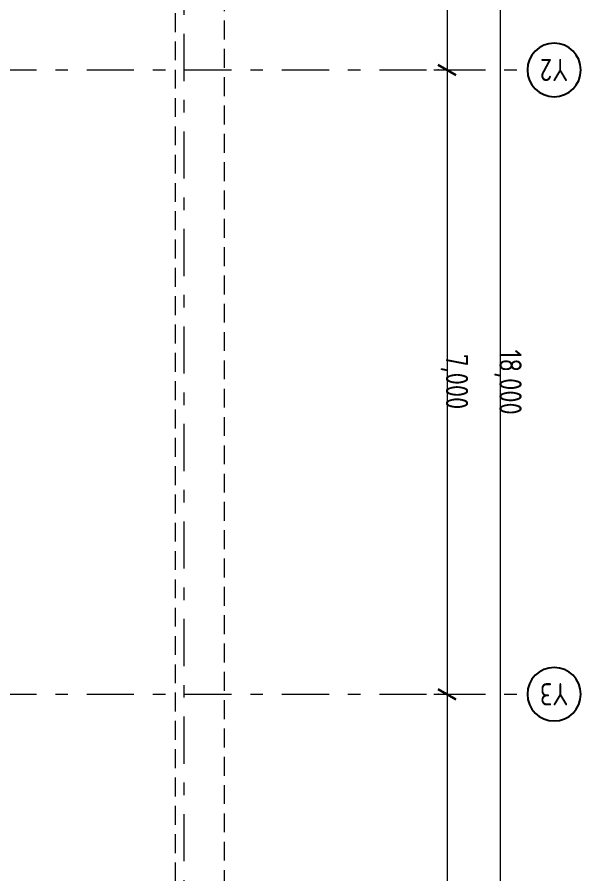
# Model space of a CAD drawing. Header units: millimetres. Extents: x 18162 to 3540582, y 72188 to 247925.
# Drawn here: x 1319098 to 1325420, y 157082 to 166689 of the extents above; entities that cross this region are included whole.
import ezdxf
from ezdxf.enums import TextEntityAlignment as Align

# ---------------------------------------------------------------- set-up
doc = ezdxf.new("R2010")
doc.units = ezdxf.units.MM
doc.header["$MEASUREMENT"] = 0
doc.linetypes.add('Double Dashed', pattern=[1093.611073, 529.166651, -211.666656, 141.111112, -211.666656])
doc.linetypes.add('Hidden Line', pattern=[317.5, 211.666667, -105.833333])
for name, color, linetype in [('Dimensioning - General', 7, 'Continuous'), ('Drawing & Figure', 7, 'Continuous'), ('Structural - Grid', 7, 'Continuous')]:
    doc.layers.add(name, color=color, linetype=linetype)
doc.styles.add('GENERATED_STYLE_3', font='', dxfattribs={"width": 0.8})
doc.styles.get('GENERATED_STYLE_3').set_extended_font_data('ISOCPEUR MON')
doc.dimstyles.new('GENERATED_STYLE__2', dxfattribs={"dimtxt": 250, "dimasz": 152, "dimexe": 0.18, "dimexo": 0.0625, "dimgap": 0, "dimtad": 1, "dimdec": 0, "dimzin": 0, "dimdsep": 46, "dimtxsty": 'GENERATED_STYLE_3', "dimblk": 'ARROWHEAD_2', "dimblk1": 'ARROWHEAD_2', "dimblk2": 'ARROWHEAD_2', "dimcen": 0.09, "dimse1": 1, "dimse2": 1, "dimclrd": 13, "dimclre": 13, "dimclrt": 13, "dimadec": 0, "dimazin": 0, "dimtfac": 1, "dimtdec": 4, "dimtmove": 0, "dimatfit": 3, "dimfxl": 1, "dimtolj": 1, "dimtzin": 0, "dimarcsym": 0})

# ---------------------------------------------------------------- blocks, each defined once
blk = doc.blocks.new('*D740', base_point=(1270095.8, 74950.7))
at = {"layer": 'Dimensioning - General', "color": 13, "linetype": 'Continuous', "lineweight": 13, "transparency": 16777216}
for p, q in [((1323920.2, 171694.2), (1323920.2, 171596.4)), ((1323770.2, 171596.4), (1324070.2, 171596.4)), ((1323920.2, 171596.4), (1323920.2, 166096.4)), ((1323770.2, 166096.4), (1324070.2, 166096.4)), ((1323920.2, 166096.4), (1323920.2, 159096.4))]:
    blk.add_line(p, q, dxfattribs=at)
at = {"layer": 'Dimensioning - General', "color": 12, "linetype": 'Continuous', "lineweight": 35, "transparency": 16777216}
for p, q in [((1324020.2, 171538.7), (1323820.2, 171654.1)), ((1324020.2, 166038.7), (1323820.2, 166154.1))]:
    blk.add_line(p, q, dxfattribs=at)
at = {"layer": 'Dimensioning - General', "color": 13, "lineweight": 13, "transparency": 16777216, "insert": (1323847.7, 169160.8), "char_height": 250, "attachment_point": 7, "rotation": 270, "style": 'GENERATED_STYLE_3'}
blk.add_mtext('\\A1;{\\pql;\\fISOCPEUR MON|b0|i0|c0|p0;\\W0.800000;5,500}', dxfattribs=at)
blk = doc.blocks.new('ARROWHEAD_2')
at = {"color": 0, "linetype": 'Continuous', "lineweight": 0}
for p, q in [((-0.378, -0.655), (0.378, 0.655)), ((0, 0), (-1, 0))]:
    blk.add_line(p, q, dxfattribs=at)
blk = doc.blocks.new('*D741', base_point=(1270095.8, 74950.7))
at = {"layer": 'Dimensioning - General', "color": 12, "linetype": 'Continuous', "lineweight": 35, "transparency": 16777216}
for p, q in [((1324020.2, 166038.7), (1323820.2, 166154.1)), ((1324020.2, 159038.7), (1323820.2, 159154.1))]:
    blk.add_line(p, q, dxfattribs=at)
at = {"layer": 'Dimensioning - General', "color": 13, "linetype": 'Continuous', "lineweight": 13, "transparency": 16777216}
for p, q in [((1323920.2, 166096.4), (1323920.2, 159096.4)), ((1323770.2, 159096.4), (1324070.2, 159096.4)), ((1323920.2, 159096.4), (1323920.2, 153596.4))]:
    blk.add_line(p, q, dxfattribs=at)
at = {"layer": 'Dimensioning - General', "color": 13, "lineweight": 13, "transparency": 16777216, "insert": (1323847.7, 162910.8), "char_height": 250, "attachment_point": 7, "rotation": 270, "style": 'GENERATED_STYLE_3'}
blk.add_mtext('\\A1;{\\pql;\\fISOCPEUR MON|b0|i0|c0|p0;\\W0.800000;7,000}', dxfattribs=at)
blk = doc.blocks.new('*D742', base_point=(1270095.8, 74950.7))
at = {"layer": 'Dimensioning - General', "color": 12, "linetype": 'Continuous', "lineweight": 35, "transparency": 16777216}
for p, q in [((1324020.2, 159038.7), (1323820.2, 159154.1)), ((1323820.2, 153654.1), (1324020.2, 153538.7))]:
    blk.add_line(p, q, dxfattribs=at)
at = {"layer": 'Dimensioning - General', "color": 13, "linetype": 'Continuous', "lineweight": 13, "transparency": 16777216}
for p, q in [((1323920.2, 159096.4), (1323920.2, 153596.4)), ((1323770.2, 153596.4), (1324070.2, 153596.4)), ((1323920.2, 153596.4), (1323920.2, 153498.6))]:
    blk.add_line(p, q, dxfattribs=at)
at = {"layer": 'Dimensioning - General', "color": 13, "lineweight": 13, "transparency": 16777216, "insert": (1323847.7, 156660.8), "char_height": 250, "attachment_point": 7, "rotation": 270, "style": 'GENERATED_STYLE_3'}
blk.add_mtext('\\A1;{\\pql;\\fISOCPEUR MON|b0|i0|c0|p0;\\W0.800000;5,500}', dxfattribs=at)
blk = doc.blocks.new('*D743', base_point=(1270095.8, 74950.7))
at = {"layer": 'Dimensioning - General', "color": 13, "linetype": 'Continuous', "lineweight": 13, "transparency": 16777216}
for p, q in [((1324520.2, 171596.4), (1324520.2, 171694.2)), ((1324670.2, 171596.4), (1324370.2, 171596.4)), ((1324520.2, 153596.4), (1324520.2, 171596.4)), ((1324670.2, 153596.4), (1324370.2, 153596.4)), ((1324520.2, 153498.6), (1324520.2, 153596.4))]:
    blk.add_line(p, q, dxfattribs=at)
at = {"layer": 'Dimensioning - General', "color": 12, "linetype": 'Continuous', "lineweight": 35, "transparency": 16777216}
for p, q in [((1324620.2, 171538.7), (1324420.2, 171654.1)), ((1324420.2, 153654.1), (1324620.2, 153538.7))]:
    blk.add_line(p, q, dxfattribs=at)
at = {"layer": 'Dimensioning - General', "color": 13, "lineweight": 13, "transparency": 16777216, "insert": (1324447.7, 162960.7), "char_height": 250, "attachment_point": 7, "rotation": 270, "style": 'GENERATED_STYLE_3'}
blk.add_mtext('\\A1;{\\pql;\\fISOCPEUR MON|b0|i0|c0|p0;\\W0.800000;18,000}', dxfattribs=at)
blk = doc.blocks.new('Standard grid marker[348]_2', base_point=(1320969.3, 147474.9))
at = {"layer": 'Structural - Grid', "color": 13, "linetype": 'Double Dashed', "lineweight": 13}
blk.add_line((1320969.3, 148474.9), (1320969.3, 175136.2), dxfattribs=at)
at = {"layer": 'Structural - Grid', "color": 13, "lineweight": 13, "style": 'GENERATED_STYLE_3'}
blk.add_attdef('AC_MarkerText_1', text='', height=250, rotation=180, dxfattribs=at).set_placement((1320969.3, 176311.2), align=Align.TOP_CENTER)
blk = doc.blocks.new('Standard grid marker[350]_2', base_point=(1288258, 159096.4))
at = {"layer": 'Structural - Grid', "color": 13, "linetype": 'Double Dashed', "lineweight": 13}
for p, q in [((1289258, 159096.4), (1323820.2, 159096.4)), ((1323820.2, 159096.4), (1324820.2, 159096.4))]:
    blk.add_line(p, q, dxfattribs=at)
at = {"layer": 'Structural - Grid', "color": 13, "linetype": 'Continuous', "lineweight": 25, "flags": 128}
blk.add_lwpolyline([(1325420.2, 159096.4, 1), (1324820.2, 159096.4, 1)], format="xyb", close=True, dxfattribs=at)
at = {"layer": 'Structural - Grid', "color": 13, "linetype": 'Double Dashed', "lineweight": 13}
blk.add_point((1323820.2, 159096.4), dxfattribs=at)
blk.add_point((1323820.2, 159096.4), dxfattribs=at)
at = {"layer": 'Structural - Grid', "color": 13, "lineweight": 13, "style": 'GENERATED_STYLE_3'}
blk.add_attdef('AC_MarkerText_1', text='', height=250, rotation=180, dxfattribs=at).set_placement((1325120.2, 158971.4), align=Align.TOP_CENTER)
blk = doc.blocks.new('Standard grid marker[351]_2', base_point=(1288258, 166096.4))
at = {"layer": 'Structural - Grid', "color": 13, "linetype": 'Double Dashed', "lineweight": 13}
for p, q in [((1289258, 166096.4), (1323820.2, 166096.4)), ((1323820.2, 166096.4), (1324820.2, 166096.4))]:
    blk.add_line(p, q, dxfattribs=at)
at = {"layer": 'Structural - Grid', "color": 13, "linetype": 'Continuous', "lineweight": 25, "flags": 128}
blk.add_lwpolyline([(1325420.2, 166096.4, 1), (1324820.2, 166096.4, 1)], format="xyb", close=True, dxfattribs=at)
at = {"layer": 'Structural - Grid', "color": 13, "linetype": 'Double Dashed', "lineweight": 13}
blk.add_point((1323820.2, 166096.4), dxfattribs=at)
blk.add_point((1323820.2, 166096.4), dxfattribs=at)
at = {"layer": 'Structural - Grid', "color": 13, "lineweight": 13, "style": 'GENERATED_STYLE_3'}
blk.add_attdef('AC_MarkerText_1', text='', height=250, rotation=180, dxfattribs=at).set_placement((1325120.2, 165971.4), align=Align.TOP_CENTER)

msp = doc.modelspace()

# ---------------------------------------------------------------- linework, layer by layer
at = {"color": 7, "linetype": 'Hidden Line', "lineweight": 5}
for points in [[(1308239.3, 172047.1), (1314719.3, 172047.1), (1321419.3, 172047.1), (1321419.3, 153146.4), (1308239.3, 153146.4), (1308239.3, 153697.1)], [(1308239.3, 172046.4), (1308239.3, 171496.4), (1320868.6, 171496.4), (1320868.6, 153697.1), (1308239.3, 153697.1)]]:
    msp.add_lwpolyline(points, dxfattribs=at)
at = {"layer": 'Drawing & Figure', "color": 7, "linetype": 'Hidden Line', "lineweight": 5}
msp.add_lwpolyline([(1314719.3, 172046.4), (1314719.3, 172047.1), (1321419.2, 172047.1), (1321419.2, 153146.4), (1314719.3, 153146.4)], dxfattribs=at)

# ---------------------------------------------------------------- block references
at = {"layer": 'Structural - Grid', "color": 13, "linetype": 'Continuous', "lineweight": 13}
msp.add_blockref('Standard grid marker[348]_2', (1320969.3, 147474.9), dxfattribs=at)
ref = msp.add_blockref('Standard grid marker[351]_2', (1288258, 166096.4), dxfattribs=at)
ref.add_attrib('AC_MarkerText_1', 'Y2', dxfattribs={"color": 13, "lineweight": 13, "height": 250, "rotation": 180, "style": 'GENERATED_STYLE_3', "width": 0.8}).set_placement((1325120.2, 165971.4), align=Align.TOP_CENTER)
ref = msp.add_blockref('Standard grid marker[350]_2', (1288258, 159096.4), dxfattribs=at)
ref.add_attrib('AC_MarkerText_1', 'Y3', dxfattribs={"color": 13, "lineweight": 13, "height": 250, "rotation": 180, "style": 'GENERATED_STYLE_3', "width": 0.8}).set_placement((1325120.2, 158971.4), align=Align.TOP_CENTER)

# ---------------------------------------------------------------- dimensions: what is measured, and where the dimension line sits
at = {"layer": 'Dimensioning - General', "color": 13, "linetype": 'Continuous', "lineweight": 13}
for base, p1, p2, angle, picture, middle in [((1323920.2, 166096.4), (1324820.2, 171596.4), (1324820.2, 166096.4), 270, '*D740', (1324095.2, 168742)), ((1324520.2, 171596.4), (1324820.2, 153596.4), (1324820.2, 171596.4), 90, '*D743', (1324695.2, 162446.8)), ((1323920.2, 159096.4), (1324820.2, 166096.4), (1324820.2, 159096.4), 270, '*D741', (1324095.2, 162492)), ((1323920.2, 153596.4), (1324820.2, 159096.4), (1324820.2, 153596.4), 270, '*D742', (1324095.2, 156242))]:
    dim = msp.add_linear_dim(base=base, p1=p1, p2=p2, angle=angle, dimstyle='GENERATED_STYLE__2', dxfattribs=at)
    dim.commit()
    dim.dimension.update_dxf_attribs({"geometry": picture, "text_midpoint": middle, "dimtype": 160, "text_rotation": 270})

doc.saveas('drawing.dxf')
